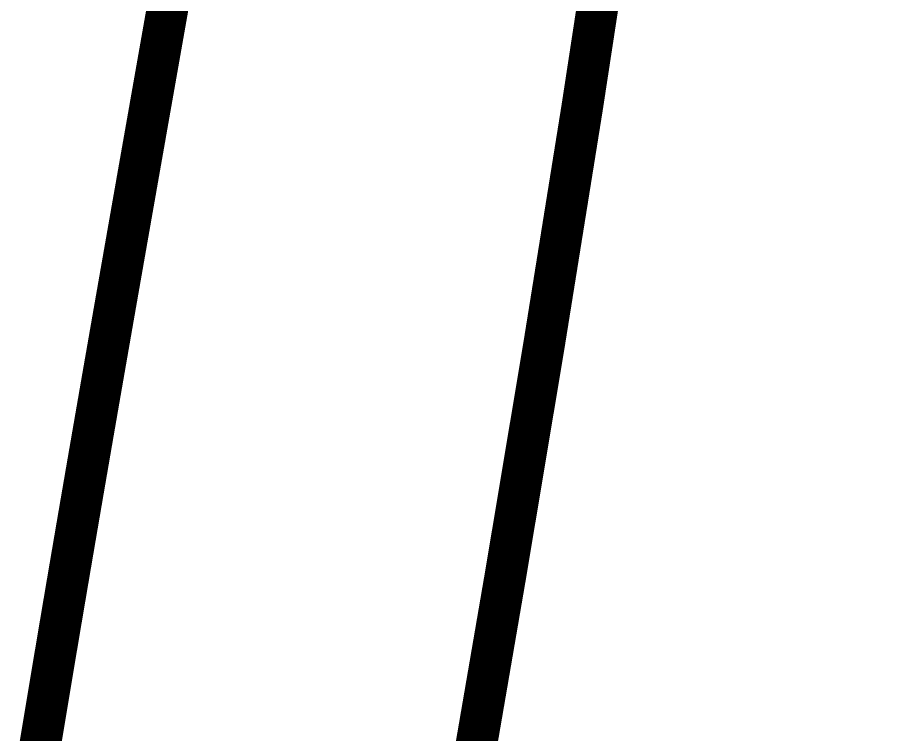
# Model space of a CAD drawing. Header units: inches. Extents: x -1574 to 492, y -294 to 234.
# Drawn here: x -739.265 to -736.594, y -173.989 to -171.833 of the extents above; entities that cross this region are included whole.
import ezdxf

# ---------------------------------------------------------------- set-up
doc = ezdxf.new("R2010")
doc.units = ezdxf.units.IN
doc.header["$MEASUREMENT"] = 0
doc.layers.add('EXTERIOR ELEC EQUIP', color=190, linetype='Continuous')

msp = doc.modelspace()

# ---------------------------------------------------------------- linework, layer by layer
at = {"layer": 'EXTERIOR ELEC EQUIP', "const_width": 0.125}
msp.add_lwpolyline([(-736.65621, -163.90117), (-736.69181, -164.43218), (-736.76053, -165.31499), (-736.83939, -166.21514), (-736.92708, -167.12116), (-737.02226, -168.0216), (-737.12362, -168.905), (-737.22982, -169.7599), (-737.33963, -170.57726), (-737.45209, -171.35775), (-737.5663, -172.10444), (-737.6814, -172.82043), (-737.7965, -173.5088), (-737.91072, -174.17263), (-738.02318, -174.81502), (-738.13299, -175.62654), (-738.23953, -176.23508)], dxfattribs=at)
at = {"layer": 'EXTERIOR ELEC EQUIP', "color": 60, "const_width": 0.125}
msp.add_lwpolyline([(-739.20247, -174.05202), (-739.20219, -174.05032), (-739.20191, -174.04862), (-739.20163, -174.04692), (-739.20135, -174.04522), (-739.20106, -174.04351), (-739.20078, -174.04181), (-739.2005, -174.04011), (-739.20022, -174.03841), (-739.19994, -174.03671), (-739.19966, -174.03501), (-739.19938, -174.0333), (-739.1991, -174.0316), (-739.19881, -174.0299), (-739.19853, -174.0282), (-739.19825, -174.0265), (-739.19797, -174.02479), (-739.19769, -174.02309), (-739.19741, -174.02139), (-739.19712, -174.01969), (-739.19684, -174.01798), (-739.19656, -174.01628), (-739.19628, -174.01458), (-739.196, -174.01288), (-739.19571, -174.01117), (-739.19543, -174.00947), (-739.19515, -174.00777), (-739.19487, -174.00607), (-739.19459, -174.00436), (-739.1943, -174.00266), (-739.19402, -174.00096), (-739.19374, -173.99925), (-739.19346, -173.99755), (-739.19318, -173.99585), (-739.19289, -173.99414), (-739.19261, -173.99244), (-739.19233, -173.99074), (-739.19205, -173.98904), (-739.19176, -173.98733), (-739.19148, -173.98563), (-739.1912, -173.98392), (-739.19092, -173.98222), (-739.19063, -173.98052), (-739.19035, -173.97881), (-739.19007, -173.97711), (-739.18979, -173.97541), (-739.1895, -173.9737), (-739.18922, -173.972), (-739.18894, -173.97029), (-739.18865, -173.96859), (-739.18837, -173.96689), (-739.18809, -173.96518), (-739.18781, -173.96348), (-739.18752, -173.96177), (-739.18724, -173.96007), (-739.18696, -173.95836), (-739.18667, -173.95666), (-739.18639, -173.95496), (-739.18611, -173.95325), (-739.18582, -173.95155), (-739.18554, -173.94984), (-739.18526, -173.94814), (-739.18497, -173.94643), (-739.18469, -173.94473), (-739.18441, -173.94302), (-739.18412, -173.94132), (-739.18384, -173.93961), (-739.18356, -173.93791), (-739.18327, -173.9362), (-739.18299, -173.9345), (-739.1827, -173.93279), (-739.18242, -173.93109), (-739.18214, -173.92938), (-739.18185, -173.92768), (-739.18157, -173.92597), (-739.18129, -173.92427), (-739.181, -173.92256), (-739.18072, -173.92085), (-739.18043, -173.91915), (-739.18015, -173.91744), (-739.17987, -173.91574), (-739.17958, -173.91403), (-739.1793, -173.91233), (-739.17901, -173.91062), (-739.17873, -173.90891), (-739.17844, -173.90721), (-739.17816, -173.9055), (-739.17788, -173.9038), (-739.17759, -173.90209), (-739.17731, -173.90038), (-739.17702, -173.89868), (-739.17674, -173.89697), (-739.17645, -173.89526), (-739.17617, -173.89356), (-739.17588, -173.89185), (-739.1756, -173.89014), (-739.17532, -173.88844), (-739.17503, -173.88673), (-739.17475, -173.88502), (-739.17446, -173.88332), (-739.17418, -173.88161), (-739.17389, -173.8799), (-739.17361, -173.8782), (-739.17332, -173.87649), (-739.17304, -173.87478), (-739.17275, -173.87307), (-739.17247, -173.87137), (-739.17218, -173.86966), (-739.1719, -173.86795), (-739.17161, -173.86625), (-739.17133, -173.86454), (-739.17104, -173.86283), (-739.17076, -173.86112), (-739.17047, -173.85942), (-739.17018, -173.85771), (-739.1699, -173.856), (-739.16961, -173.85429), (-739.16933, -173.85258), (-739.16904, -173.85088), (-739.16876, -173.84917), (-739.16847, -173.84746), (-739.16819, -173.84575), (-739.1679, -173.84404), (-739.16761, -173.84234), (-739.16733, -173.84063), (-739.16704, -173.83892), (-739.16676, -173.83721), (-739.16647, -173.8355), (-739.16619, -173.83379), (-739.1659, -173.83209), (-739.16561, -173.83038), (-739.16533, -173.82867), (-739.16504, -173.82696), (-739.16476, -173.82525), (-739.16447, -173.82354), (-739.16418, -173.82183), (-739.1639, -173.82013), (-739.16361, -173.81842), (-739.16332, -173.81671), (-739.16304, -173.815), (-739.16275, -173.81329), (-739.16247, -173.81158), (-739.16218, -173.80987), (-739.16189, -173.80816), (-739.16161, -173.80645), (-739.16132, -173.80474), (-739.16103, -173.80303), (-739.16075, -173.80132), (-739.16046, -173.79961), (-739.16017, -173.79791), (-739.15989, -173.7962), (-739.1596, -173.79449), (-739.15931, -173.79278), (-739.15903, -173.79107), (-739.15874, -173.78936), (-739.15845, -173.78765), (-739.15817, -173.78594), (-739.15788, -173.78423), (-739.15759, -173.78252), (-739.15731, -173.78081), (-739.15702, -173.7791), (-739.15673, -173.77739), (-739.15644, -173.77568), (-739.15616, -173.77397), (-739.15587, -173.77225), (-739.15558, -173.77054), (-739.1553, -173.76883), (-739.15501, -173.76712), (-739.15472, -173.76541), (-739.15443, -173.7637), (-739.15415, -173.76199), (-739.15386, -173.76028), (-739.15357, -173.75857), (-739.15328, -173.75686), (-739.153, -173.75515), (-739.15271, -173.75344), (-739.15242, -173.75173), (-739.15213, -173.75001), (-739.15185, -173.7483), (-739.15156, -173.74659), (-739.15127, -173.74488), (-739.15098, -173.74317), (-739.15069, -173.74146), (-739.15041, -173.73975), (-739.15012, -173.73804), (-739.14983, -173.73632), (-739.14954, -173.73461), (-739.14925, -173.7329), (-739.14897, -173.73119), (-739.14868, -173.72948), (-739.14839, -173.72777), (-739.1481, -173.72605), (-739.14781, -173.72434), (-739.14753, -173.72263), (-739.14724, -173.72092), (-739.14695, -173.71921), (-739.14666, -173.71749), (-739.14637, -173.71578), (-739.14608, -173.71407), (-739.1458, -173.71236), (-739.14551, -173.71064), (-739.14522, -173.70893), (-739.14493, -173.70722), (-739.14464, -173.70551), (-739.14435, -173.70379), (-739.14406, -173.70208), (-739.14378, -173.70037), (-739.14349, -173.69866), (-739.1432, -173.69694), (-739.14291, -173.69523), (-739.14262, -173.69352), (-739.14233, -173.69181), (-739.14204, -173.69009), (-739.14175, -173.68838), (-739.14147, -173.68667), (-739.14118, -173.68495), (-739.14089, -173.68324), (-739.1406, -173.68153), (-739.14031, -173.67981), (-739.14002, -173.6781), (-739.13973, -173.67639), (-739.13944, -173.67467), (-739.13915, -173.67296), (-739.13886, -173.67125), (-739.13857, -173.66953), (-739.13828, -173.66782), (-739.138, -173.66611), (-739.13771, -173.66439), (-739.13742, -173.66268), (-739.13713, -173.66096), (-739.13684, -173.65925), (-739.13655, -173.65754), (-739.13626, -173.65582), (-739.13597, -173.65411), (-739.13568, -173.65239), (-739.13539, -173.65068), (-739.1351, -173.64897), (-739.13481, -173.64725), (-739.13452, -173.64554), (-739.13423, -173.64382), (-739.13394, -173.64211), (-739.13365, -173.64039), (-739.13336, -173.63868), (-739.13307, -173.63696), (-739.13278, -173.63525), (-739.13249, -173.63353), (-739.1322, -173.63182), (-739.13191, -173.63011), (-739.13162, -173.62839), (-739.13133, -173.62668), (-739.13104, -173.62496), (-739.13075, -173.62325), (-739.13046, -173.62153), (-739.13017, -173.61982), (-739.12988, -173.6181), (-739.12959, -173.61638), (-739.1293, -173.61467), (-739.12901, -173.61295), (-739.12872, -173.61124), (-739.12843, -173.60952), (-739.12814, -173.60781), (-739.12785, -173.60609), (-739.12756, -173.60438), (-739.12727, -173.60266), (-739.12697, -173.60095), (-739.12668, -173.59923), (-739.12639, -173.59751), (-739.1261, -173.5958), (-739.12581, -173.59408), (-739.12552, -173.59237), (-739.12523, -173.59065), (-739.12494, -173.58893), (-739.12465, -173.58722), (-739.12436, -173.5855), (-739.12407, -173.58379), (-739.12378, -173.58207), (-739.12348, -173.58035), (-739.12319, -173.57864), (-739.1229, -173.57692), (-739.12261, -173.5752), (-739.12232, -173.57349), (-739.12203, -173.57177), (-739.12174, -173.57005), (-739.12145, -173.56834), (-739.12115, -173.56662), (-739.12086, -173.5649), (-739.12057, -173.56319), (-739.12028, -173.56147), (-739.11999, -173.55975), (-739.1197, -173.55804), (-739.11941, -173.55632), (-739.11911, -173.5546), (-739.11882, -173.55288), (-739.11853, -173.55117), (-739.11824, -173.54945), (-739.11795, -173.54773), (-739.11766, -173.54602), (-739.11737, -173.5443), (-739.11707, -173.54258), (-739.11678, -173.54086), (-739.11649, -173.53915), (-739.1162, -173.53743), (-739.11591, -173.53571), (-739.11561, -173.53399), (-739.11532, -173.53227), (-739.11503, -173.53056), (-739.11474, -173.52884), (-739.11445, -173.52712), (-739.11415, -173.5254), (-739.11386, -173.52369), (-739.11357, -173.52197), (-739.11328, -173.52025), (-739.11299, -173.51853), (-739.11269, -173.51681), (-739.1124, -173.51509), (-739.11211, -173.51338), (-739.11182, -173.51166), (-739.11152, -173.50994), (-739.11123, -173.50822), (-739.11094, -173.5065), (-739.11065, -173.50478), (-739.11035, -173.50306), (-739.11006, -173.50135), (-739.10977, -173.49963), (-739.10948, -173.49791), (-739.10918, -173.49619), (-739.10889, -173.49447), (-739.1086, -173.49275), (-739.10831, -173.49103), (-739.10801, -173.48931), (-739.10772, -173.4876), (-739.10743, -173.48588), (-739.10713, -173.48416), (-739.10684, -173.48244), (-739.10655, -173.48072), (-739.10626, -173.479), (-739.10596, -173.47728), (-739.10567, -173.47556), (-739.10538, -173.47384), (-739.10508, -173.47212), (-739.10479, -173.4704), (-739.1045, -173.46868), (-739.1042, -173.46696), (-739.10391, -173.46524), (-739.10362, -173.46352), (-739.10333, -173.4618), (-739.10303, -173.46008), (-739.10274, -173.45836), (-739.10245, -173.45664), (-739.10215, -173.45492), (-739.10186, -173.4532), (-739.10156, -173.45148), (-739.10127, -173.44976), (-739.10098, -173.44804), (-739.10068, -173.44632), (-739.10039, -173.4446), (-739.1001, -173.44288), (-739.0998, -173.44116), (-739.09951, -173.43944), (-739.09922, -173.43772), (-739.09892, -173.436), (-739.09863, -173.43428), (-739.09834, -173.43256), (-739.09804, -173.43084), (-739.09775, -173.42912), (-739.09745, -173.4274), (-739.09716, -173.42567), (-739.09687, -173.42395), (-739.09657, -173.42223), (-739.09628, -173.42051), (-739.09598, -173.41879), (-739.09569, -173.41707), (-739.0954, -173.41535), (-739.0951, -173.41363), (-739.09481, -173.41191), (-739.09451, -173.41018), (-739.09422, -173.40846), (-739.09393, -173.40674), (-739.09363, -173.40502), (-739.09334, -173.4033), (-739.09304, -173.40158), (-739.09275, -173.39985), (-739.09245, -173.39813), (-739.09216, -173.39641), (-739.09186, -173.39469), (-739.09157, -173.39297), (-739.09128, -173.39125), (-739.09098, -173.38952), (-739.09069, -173.3878), (-739.09039, -173.38608), (-739.0901, -173.38436), (-739.0898, -173.38264), (-739.08951, -173.38091), (-739.08921, -173.37919), (-739.08892, -173.37747), (-739.08862, -173.37575), (-739.08833, -173.37402), (-739.08803, -173.3723), (-739.08774, -173.37058), (-739.08744, -173.36886), (-739.08715, -173.36713), (-739.08685, -173.36541), (-739.08656, -173.36369), (-739.08626, -173.36197), (-739.08597, -173.36024), (-739.08567, -173.35852), (-739.08538, -173.3568), (-739.08508, -173.35507), (-739.08479, -173.35335), (-739.08449, -173.35163), (-739.0842, -173.34991), (-739.0839, -173.34818), (-739.08361, -173.34646), (-739.08331, -173.34474), (-739.08302, -173.34301), (-739.08272, -173.34129), (-739.08243, -173.33957), (-739.08213, -173.33784), (-739.08184, -173.33612), (-739.08154, -173.3344), (-739.08125, -173.33267), (-739.08095, -173.33095), (-739.08065, -173.32923), (-739.08036, -173.3275), (-739.08006, -173.32578), (-739.07977, -173.32405), (-739.07947, -173.32233), (-739.07918, -173.32061), (-739.07888, -173.31888), (-739.07858, -173.31716), (-739.07829, -173.31543), (-739.07799, -173.31371), (-739.0777, -173.31199), (-739.0774, -173.31026), (-739.07711, -173.30854), (-739.07681, -173.30681), (-739.07651, -173.30509), (-739.07622, -173.30336), (-739.07592, -173.30164), (-739.07563, -173.29992), (-739.07533, -173.29819), (-739.07503, -173.29647), (-739.07474, -173.29474), (-739.07444, -173.29302), (-739.07415, -173.29129), (-739.07385, -173.28957), (-739.07355, -173.28784), (-739.07326, -173.28612), (-739.07296, -173.28439), (-739.07266, -173.28267), (-739.07237, -173.28094), (-739.07207, -173.27922), (-739.07177, -173.27749), (-739.07148, -173.27577), (-739.07118, -173.27404), (-739.07089, -173.27232), (-739.07059, -173.27059), (-739.07029, -173.26887), (-739.07, -173.26714), (-739.0697, -173.26542), (-739.0694, -173.26369), (-739.06911, -173.26197), (-739.06881, -173.26024), (-739.06851, -173.25851), (-739.06822, -173.25679), (-739.06792, -173.25506), (-739.06762, -173.25334), (-739.06733, -173.25161), (-739.06703, -173.24989), (-739.06673, -173.24816), (-739.06643, -173.24643), (-739.06614, -173.24471), (-739.06584, -173.24298), (-739.06554, -173.24126), (-739.06525, -173.23953), (-739.06495, -173.2378), (-739.06465, -173.23608), (-739.06436, -173.23435), (-739.06406, -173.23262), (-739.06376, -173.2309), (-739.06346, -173.22917), (-739.06317, -173.22744), (-739.06287, -173.22572), (-739.06257, -173.22399), (-739.06227, -173.22226), (-739.06198, -173.22054), (-739.06168, -173.21881), (-739.06138, -173.21708), (-739.06109, -173.21536), (-739.06079, -173.21363), (-739.06049, -173.2119), (-739.06019, -173.21018), (-739.0599, -173.20845), (-739.0596, -173.20672), (-739.0593, -173.205), (-739.059, -173.20327), (-739.05871, -173.20154), (-739.05841, -173.19981), (-739.05811, -173.19809), (-739.05781, -173.19636), (-739.05751, -173.19463), (-739.05722, -173.19291), (-739.05692, -173.19118), (-739.05662, -173.18945), (-739.05632, -173.18772), (-739.05603, -173.18599), (-739.05573, -173.18427), (-739.05543, -173.18254), (-739.05513, -173.18081), (-739.05483, -173.17908), (-739.05454, -173.17736), (-739.05424, -173.17563), (-739.05394, -173.1739), (-739.05364, -173.17217), (-739.05334, -173.17044), (-739.05305, -173.16872), (-739.05275, -173.16699), (-739.05245, -173.16526), (-739.05215, -173.16353), (-739.05185, -173.1618), (-739.05155, -173.16008), (-739.05126, -173.15835), (-739.05096, -173.15662), (-739.05066, -173.15489), (-739.05036, -173.15316), (-739.05006, -173.15143), (-739.04976, -173.1497), (-739.04947, -173.14798), (-739.04917, -173.14625), (-739.04887, -173.14452), (-739.04857, -173.14279), (-739.04827, -173.14106), (-739.04797, -173.13933), (-739.04767, -173.1376), (-739.04738, -173.13587), (-739.04708, -173.13414), (-739.04678, -173.13242), (-739.04648, -173.13069), (-739.04618, -173.12896), (-739.04588, -173.12723), (-739.04558, -173.1255), (-739.04528, -173.12377), (-739.04499, -173.12204), (-739.04469, -173.12031), (-739.04439, -173.11858), (-739.04409, -173.11685), (-739.04379, -173.11512), (-739.04349, -173.11339), (-739.04319, -173.11166), (-739.04289, -173.10993), (-739.04259, -173.1082), (-739.0423, -173.10647), (-739.042, -173.10474), (-739.0417, -173.10301), (-739.0414, -173.10129), (-739.0411, -173.09956), (-739.0408, -173.09783), (-739.0405, -173.0961), (-739.0402, -173.09437), (-739.0399, -173.09264), (-739.0396, -173.0909), (-739.0393, -173.08917), (-739.039, -173.08744), (-739.0387, -173.08571), (-739.03841, -173.08398), (-739.03811, -173.08225), (-739.03781, -173.08052), (-739.03751, -173.07879), (-739.03721, -173.07706), (-739.03691, -173.07533), (-739.03661, -173.0736), (-739.03631, -173.07187), (-739.03601, -173.07014), (-739.03571, -173.06841), (-739.03541, -173.06668), (-739.03511, -173.06495), (-739.03481, -173.06322), (-739.03451, -173.06149), (-739.03421, -173.05975), (-739.03391, -173.05802), (-739.03361, -173.05629), (-739.03331, -173.05456), (-739.03301, -173.05283), (-739.03271, -173.0511), (-739.03241, -173.04937), (-739.03211, -173.04764), (-739.03181, -173.0459), (-739.03151, -173.04417), (-739.03121, -173.04244), (-739.03091, -173.04071), (-739.03061, -173.03898), (-739.03031, -173.03725), (-739.03001, -173.03552), (-739.02971, -173.03378), (-739.02941, -173.03205), (-739.02911, -173.03032), (-739.02881, -173.02859), (-739.02851, -173.02686), (-739.02821, -173.02513), (-739.02791, -173.02339), (-739.02761, -173.02166), (-739.02731, -173.01993), (-739.02701, -173.0182), (-739.02671, -173.01647), (-739.02641, -173.01473), (-739.02611, -173.013), (-739.02581, -173.01127), (-739.02551, -173.00954), (-739.02521, -173.0078), (-739.02491, -173.00607), (-739.02461, -173.00434), (-739.02431, -173.00261), (-739.02401, -173.00087), (-739.0237, -172.99914), (-739.0234, -172.99741), (-739.0231, -172.99568), (-739.0228, -172.99394), (-739.0225, -172.99221), (-739.0222, -172.99048), (-739.0219, -172.98875), (-739.0216, -172.98701), (-739.0213, -172.98528), (-739.021, -172.98355), (-739.0207, -172.98181), (-739.0204, -172.98008), (-739.0201, -172.97835), (-739.01979, -172.97662), (-739.01949, -172.97488), (-739.01919, -172.97315), (-739.01889, -172.97142), (-739.01859, -172.96968), (-739.01829, -172.96795), (-739.01799, -172.96622), (-739.01769, -172.96448), (-739.01739, -172.96275), (-739.01709, -172.96101), (-739.01678, -172.95928), (-739.01648, -172.95755), (-739.01618, -172.95581), (-739.01588, -172.95408), (-739.01558, -172.95235), (-739.01528, -172.95061), (-739.01498, -172.94888), (-739.01468, -172.94715), (-739.01437, -172.94541), (-739.01407, -172.94368), (-739.01377, -172.94194), (-739.01347, -172.94021), (-739.01317, -172.93848), (-739.01287, -172.93674), (-739.01257, -172.93501), (-739.01226, -172.93327), (-739.01196, -172.93154), (-739.01166, -172.9298), (-739.01136, -172.92807), (-739.01106, -172.92634), (-739.01076, -172.9246), (-739.01046, -172.92287), (-739.01015, -172.92113), (-739.00985, -172.9194), (-739.00955, -172.91766), (-739.00925, -172.91593), (-739.00895, -172.91419), (-739.00864, -172.91246), (-739.00834, -172.91072), (-739.00804, -172.90899), (-739.00774, -172.90725), (-739.00744, -172.90552), (-739.00714, -172.90378), (-739.00683, -172.90205), (-739.00653, -172.90031), (-739.00623, -172.89858), (-739.00593, -172.89684), (-739.00563, -172.89511), (-739.00532, -172.89337), (-739.00502, -172.89164), (-739.00472, -172.8899), (-739.00442, -172.88817), (-739.00412, -172.88643), (-739.00381, -172.8847), (-739.00351, -172.88296), (-739.00321, -172.88123), (-739.00291, -172.87949), (-739.00261, -172.87776), (-739.0023, -172.87602), (-739.002, -172.87428), (-739.0017, -172.87255), (-739.0014, -172.87081), (-739.00109, -172.86908), (-739.00079, -172.86734), (-739.00049, -172.8656), (-739.00019, -172.86387), (-738.99988, -172.86213), (-738.99958, -172.8604), (-738.99928, -172.85866), (-738.99898, -172.85692), (-738.99867, -172.85519), (-738.99837, -172.85345), (-738.99807, -172.85172), (-738.99777, -172.84998), (-738.99746, -172.84824), (-738.99716, -172.84651), (-738.99686, -172.84477), (-738.99656, -172.84303), (-738.99625, -172.8413), (-738.99595, -172.83956), (-738.99565, -172.83782), (-738.99535, -172.83609), (-738.99504, -172.83435), (-738.99474, -172.83261), (-738.99444, -172.83088), (-738.99413, -172.82914), (-738.99383, -172.8274), (-738.99353, -172.82567), (-738.99323, -172.82393), (-738.99292, -172.82219), (-738.99262, -172.82046), (-738.99232, -172.81872), (-738.99201, -172.81698), (-738.99171, -172.81525), (-738.99141, -172.81351), (-738.99111, -172.81177), (-738.9908, -172.81003), (-738.9905, -172.8083), (-738.9902, -172.80656), (-738.98989, -172.80482), (-738.98959, -172.80308), (-738.98929, -172.80135), (-738.98898, -172.79961), (-738.98868, -172.79787), (-738.98838, -172.79613), (-738.98807, -172.7944), (-738.98777, -172.79266), (-738.98747, -172.79092), (-738.98716, -172.78918), (-738.98686, -172.78745), (-738.98656, -172.78571), (-738.98625, -172.78397), (-738.98595, -172.78223), (-738.98565, -172.78049), (-738.98534, -172.77876), (-738.98504, -172.77702), (-738.98474, -172.77528), (-738.98443, -172.77354), (-738.98413, -172.7718), (-738.98383, -172.77006), (-738.98352, -172.76833), (-738.98322, -172.76659), (-738.98292, -172.76485), (-738.98261, -172.76311), (-738.98231, -172.76137), (-738.98201, -172.75963), (-738.9817, -172.7579), (-738.9814, -172.75616), (-738.98109, -172.75442), (-738.98079, -172.75268), (-738.98049, -172.75094), (-738.98018, -172.7492), (-738.97988, -172.74746), (-738.97958, -172.74573), (-738.97927, -172.74399), (-738.97897, -172.74225), (-738.97866, -172.74051), (-738.97836, -172.73877), (-738.97806, -172.73703), (-738.97775, -172.73529), (-738.97745, -172.73355), (-738.97714, -172.73181), (-738.97684, -172.73007), (-738.97654, -172.72834), (-738.97623, -172.7266), (-738.97593, -172.72486), (-738.97562, -172.72312), (-738.97532, -172.72138), (-738.97502, -172.71964), (-738.97471, -172.7179), (-738.97441, -172.71616), (-738.9741, -172.71442), (-738.9738, -172.71268), (-738.9735, -172.71094), (-738.97319, -172.7092), (-738.97289, -172.70746), (-738.97258, -172.70572), (-738.97228, -172.70398), (-738.97197, -172.70224), (-738.97167, -172.7005), (-738.97137, -172.69876), (-738.97106, -172.69702), (-738.97076, -172.69528), (-738.97045, -172.69354), (-738.97015, -172.6918), (-738.96984, -172.69006), (-738.96954, -172.68832), (-738.96924, -172.68658), (-738.96893, -172.68484), (-738.96863, -172.6831), (-738.96832, -172.68136), (-738.96802, -172.67962), (-738.96771, -172.67788), (-738.96741, -172.67614), (-738.9671, -172.6744), (-738.9668, -172.67266), (-738.96649, -172.67092), (-738.96619, -172.66918), (-738.96589, -172.66744), (-738.96558, -172.6657), (-738.96528, -172.66396), (-738.96497, -172.66222), (-738.96467, -172.66047), (-738.96436, -172.65873), (-738.96406, -172.65699), (-738.96375, -172.65525), (-738.96345, -172.65351), (-738.96314, -172.65177), (-738.96284, -172.65003), (-738.96253, -172.64829), (-738.96223, -172.64655), (-738.96192, -172.64481), (-738.96162, -172.64306), (-738.96131, -172.64132), (-738.96101, -172.63958), (-738.9607, -172.63784), (-738.9604, -172.6361), (-738.96009, -172.63436), (-738.95979, -172.63262), (-738.95948, -172.63087), (-738.95918, -172.62913), (-738.95887, -172.62739), (-738.95857, -172.62565), (-738.95826, -172.62391), (-738.95796, -172.62217), (-738.95765, -172.62043), (-738.95735, -172.61868), (-738.95704, -172.61694), (-738.95674, -172.6152), (-738.95643, -172.61346), (-738.95613, -172.61172), (-738.95582, -172.60997), (-738.95552, -172.60823), (-738.95521, -172.60649), (-738.95491, -172.60475), (-738.9546, -172.60301), (-738.95429, -172.60126), (-738.95399, -172.59952), (-738.95368, -172.59778), (-738.95338, -172.59604), (-738.95307, -172.59429), (-738.95277, -172.59255), (-738.95246, -172.59081), (-738.95216, -172.58907), (-738.95185, -172.58733), (-738.95155, -172.58558), (-738.95124, -172.58384), (-738.95094, -172.5821), (-738.95063, -172.58036), (-738.95032, -172.57861), (-738.95002, -172.57687), (-738.94971, -172.57513), (-738.94941, -172.57338), (-738.9491, -172.57164), (-738.9488, -172.5699), (-738.94849, -172.56816), (-738.94818, -172.56641), (-738.94788, -172.56467), (-738.94757, -172.56293), (-738.94727, -172.56118), (-738.94696, -172.55944), (-738.94666, -172.5577), (-738.94635, -172.55595), (-738.94604, -172.55421), (-738.94574, -172.55247), (-738.94543, -172.55073), (-738.94513, -172.54898), (-738.94482, -172.54724), (-738.94452, -172.5455), (-738.94421, -172.54375), (-738.9439, -172.54201), (-738.9436, -172.54026), (-738.94329, -172.53852), (-738.94299, -172.53678), (-738.94268, -172.53503), (-738.94237, -172.53329), (-738.94207, -172.53155), (-738.94176, -172.5298), (-738.94146, -172.52806), (-738.94115, -172.52632), (-738.94084, -172.52457), (-738.94054, -172.52283), (-738.94023, -172.52108), (-738.93993, -172.51934), (-738.93962, -172.5176), (-738.93931, -172.51585), (-738.93901, -172.51411), (-738.9387, -172.51236), (-738.93839, -172.51062), (-738.93809, -172.50888), (-738.93778, -172.50713), (-738.93748, -172.50539), (-738.93717, -172.50364), (-738.93686, -172.5019), (-738.93656, -172.50015), (-738.93625, -172.49841), (-738.93594, -172.49667), (-738.93564, -172.49492), (-738.93533, -172.49318), (-738.93503, -172.49143), (-738.93472, -172.48969), (-738.93441, -172.48794), (-738.93411, -172.4862), (-738.9338, -172.48445), (-738.93349, -172.48271), (-738.93319, -172.48096), (-738.93288, -172.47922), (-738.93257, -172.47747), (-738.93227, -172.47573), (-738.93196, -172.47398), (-738.93165, -172.47224), (-738.93135, -172.47049), (-738.93104, -172.46875), (-738.93073, -172.467), (-738.93043, -172.46526), (-738.93012, -172.46351), (-738.92981, -172.46177), (-738.92951, -172.46002), (-738.9292, -172.45828), (-738.92889, -172.45653), (-738.92859, -172.45479), (-738.92828, -172.45304), (-738.92797, -172.4513), (-738.92767, -172.44955), (-738.92736, -172.44781), (-738.92705, -172.44606), (-738.92675, -172.44431), (-738.92644, -172.44257), (-738.92613, -172.44082), (-738.92583, -172.43908), (-738.92552, -172.43733), (-738.92521, -172.43559), (-738.92491, -172.43384), (-738.9246, -172.43209), (-738.92429, -172.43035), (-738.92399, -172.4286), (-738.92368, -172.42686), (-738.92337, -172.42511), (-738.92307, -172.42337), (-738.92276, -172.42162), (-738.92245, -172.41987), (-738.92214, -172.41813), (-738.92184, -172.41638), (-738.92153, -172.41463), (-738.92122, -172.41289), (-738.92092, -172.41114), (-738.92061, -172.4094), (-738.9203, -172.40765), (-738.92, -172.4059), (-738.91969, -172.40416), (-738.91938, -172.40241), (-738.91907, -172.40066), (-738.91877, -172.39892), (-738.91846, -172.39717), (-738.91815, -172.39542), (-738.91785, -172.39368), (-738.91754, -172.39193), (-738.91723, -172.39018), (-738.91692, -172.38844), (-738.91662, -172.38669), (-738.91631, -172.38494), (-738.916, -172.3832), (-738.91569, -172.38145), (-738.91539, -172.3797), (-738.91508, -172.37796), (-738.91477, -172.37621), (-738.91447, -172.37446), (-738.91416, -172.37272), (-738.91385, -172.37097), (-738.91354, -172.36922), (-738.91324, -172.36747), (-738.91293, -172.36573), (-738.91262, -172.36398), (-738.91231, -172.36223), (-738.91201, -172.36049), (-738.9117, -172.35874), (-738.91139, -172.35699), (-738.91108, -172.35524), (-738.91078, -172.3535), (-738.91047, -172.35175), (-738.91016, -172.35), (-738.90985, -172.34825), (-738.90955, -172.34651), (-738.90924, -172.34476), (-738.90893, -172.34301), (-738.90862, -172.34126), (-738.90832, -172.33951), (-738.90801, -172.33777), (-738.9077, -172.33602), (-738.90739, -172.33427), (-738.90709, -172.33252), (-738.90678, -172.33078), (-738.90647, -172.32903), (-738.90616, -172.32728), (-738.90585, -172.32553), (-738.90555, -172.32378), (-738.90524, -172.32204), (-738.90493, -172.32029), (-738.90462, -172.31854), (-738.90432, -172.31679), (-738.90401, -172.31504), (-738.9037, -172.31329), (-738.90339, -172.31155), (-738.90309, -172.3098), (-738.90278, -172.30805), (-738.90247, -172.3063), (-738.90216, -172.30455), (-738.90185, -172.3028), (-738.90155, -172.30106), (-738.90124, -172.29931), (-738.90093, -172.29756), (-738.90062, -172.29581), (-738.90031, -172.29406), (-738.90001, -172.29231), (-738.8997, -172.29056), (-738.89939, -172.28882), (-738.89908, -172.28707), (-738.89877, -172.28532), (-738.89847, -172.28357), (-738.89816, -172.28182), (-738.89785, -172.28007), (-738.89754, -172.27832), (-738.89723, -172.27657), (-738.89693, -172.27482), (-738.89662, -172.27308), (-738.89631, -172.27133), (-738.896, -172.26958), (-738.89569, -172.26783), (-738.89539, -172.26608), (-738.89508, -172.26433), (-738.89477, -172.26258), (-738.89446, -172.26083), (-738.89415, -172.25908), (-738.89385, -172.25733), (-738.89354, -172.25558), (-738.89323, -172.25383), (-738.89292, -172.25208), (-738.89261, -172.25033), (-738.8923, -172.24859), (-738.892, -172.24684), (-738.89169, -172.24509), (-738.89138, -172.24334), (-738.89107, -172.24159), (-738.89076, -172.23984), (-738.89045, -172.23809), (-738.89015, -172.23634), (-738.88984, -172.23459), (-738.88953, -172.23284), (-738.88922, -172.23109), (-738.88891, -172.22934), (-738.8886, -172.22759), (-738.8883, -172.22584), (-738.88799, -172.22409), (-738.88768, -172.22234), (-738.88737, -172.22059), (-738.88706, -172.21884), (-738.88675, -172.21709), (-738.88645, -172.21534), (-738.88614, -172.21359), (-738.88583, -172.21184), (-738.88552, -172.21009), (-738.88521, -172.20834), (-738.8849, -172.20659), (-738.8846, -172.20484), (-738.88429, -172.20309), (-738.88398, -172.20134), (-738.88367, -172.19958), (-738.88336, -172.19783), (-738.88305, -172.19608), (-738.88274, -172.19433), (-738.88244, -172.19258), (-738.88213, -172.19083), (-738.88182, -172.18908), (-738.88151, -172.18733), (-738.8812, -172.18558), (-738.88089, -172.18383), (-738.88058, -172.18208), (-738.88028, -172.18033), (-738.87997, -172.17858), (-738.87966, -172.17683), (-738.87935, -172.17507), (-738.87904, -172.17332), (-738.87873, -172.17157), (-738.87842, -172.16982), (-738.87811, -172.16807), (-738.87781, -172.16632), (-738.8775, -172.16457), (-738.87719, -172.16282), (-738.87688, -172.16107), (-738.87657, -172.15931), (-738.87626, -172.15756), (-738.87595, -172.15581), (-738.87564, -172.15406), (-738.87534, -172.15231), (-738.87503, -172.15056), (-738.87472, -172.14881), (-738.87441, -172.14706), (-738.8741, -172.1453), (-738.87379, -172.14355), (-738.87348, -172.1418), (-738.87317, -172.14005), (-738.87287, -172.1383), (-738.87256, -172.13655), (-738.87225, -172.13479), (-738.87194, -172.13304), (-738.87163, -172.13129), (-738.87132, -172.12954), (-738.87101, -172.12779), (-738.8707, -172.12604), (-738.87039, -172.12428), (-738.87009, -172.12253), (-738.86978, -172.12078), (-738.86947, -172.11903), (-738.86916, -172.11728), (-738.86885, -172.11552), (-738.86854, -172.11377), (-738.86823, -172.11202), (-738.86792, -172.11027), (-738.86761, -172.10851), (-738.8673, -172.10676), (-738.867, -172.10501), (-738.86669, -172.10326), (-738.86638, -172.10151), (-738.86607, -172.09975), (-738.86576, -172.098), (-738.86545, -172.09625), (-738.86514, -172.0945), (-738.86483, -172.09274), (-738.86452, -172.09099), (-738.86421, -172.08924), (-738.8639, -172.08749), (-738.8636, -172.08573), (-738.86329, -172.08398), (-738.86298, -172.08223), (-738.86267, -172.08048), (-738.86236, -172.07872), (-738.86205, -172.07697), (-738.86174, -172.07522), (-738.86143, -172.07346), (-738.86112, -172.07171), (-738.86081, -172.06996), (-738.8605, -172.06821), (-738.86019, -172.06645), (-738.85989, -172.0647), (-738.85958, -172.06295), (-738.85927, -172.06119), (-738.85896, -172.05944), (-738.85865, -172.05769), (-738.85834, -172.05593), (-738.85803, -172.05418), (-738.85772, -172.05243), (-738.85741, -172.05068), (-738.8571, -172.04892), (-738.85679, -172.04717), (-738.85648, -172.04542), (-738.85617, -172.04366), (-738.85586, -172.04191), (-738.85556, -172.04016), (-738.85525, -172.0384), (-738.85494, -172.03665), (-738.85463, -172.03489), (-738.85432, -172.03314), (-738.85401, -172.03139), (-738.8537, -172.02963), (-738.85339, -172.02788), (-738.85308, -172.02613), (-738.85277, -172.02437), (-738.85246, -172.02262), (-738.85215, -172.02087), (-738.85184, -172.01911), (-738.85153, -172.01736), (-738.85122, -172.0156), (-738.85091, -172.01385), (-738.8506, -172.0121), (-738.8503, -172.01034), (-738.84999, -172.00859), (-738.84968, -172.00683), (-738.84937, -172.00508), (-738.84906, -172.00333), (-738.84875, -172.00157), (-738.84844, -171.99982), (-738.84813, -171.99806), (-738.84782, -171.99631), (-738.84751, -171.99456), (-738.8472, -171.9928), (-738.84689, -171.99105), (-738.84658, -171.98929), (-738.84627, -171.98754), (-738.84596, -171.98578), (-738.84565, -171.98403), (-738.84534, -171.98228), (-738.84503, -171.98052), (-738.84472, -171.97877), (-738.84441, -171.97701), (-738.8441, -171.97526), (-738.8438, -171.9735), (-738.84349, -171.97175), (-738.84318, -171.96999), (-738.84287, -171.96824), (-738.84256, -171.96648), (-738.84225, -171.96473), (-738.84194, -171.96298), (-738.84163, -171.96122), (-738.84132, -171.95947), (-738.84101, -171.95771), (-738.8407, -171.95596), (-738.84039, -171.9542), (-738.84008, -171.95245), (-738.83977, -171.95069), (-738.83946, -171.94894), (-738.83915, -171.94718), (-738.83884, -171.94543), (-738.83853, -171.94367), (-738.83822, -171.94192), (-738.83791, -171.94016), (-738.8376, -171.93841), (-738.83729, -171.93665), (-738.83698, -171.9349), (-738.83667, -171.93314), (-738.83636, -171.93138), (-738.83605, -171.92963), (-738.83574, -171.92787), (-738.83543, -171.92612), (-738.83512, -171.92436), (-738.83481, -171.92261), (-738.8345, -171.92085), (-738.83419, -171.9191), (-738.83388, -171.91734), (-738.83357, -171.91559), (-738.83326, -171.91383), (-738.83296, -171.91207), (-738.83265, -171.91032), (-738.83234, -171.90856), (-738.83203, -171.90681), (-738.83172, -171.90505), (-738.83141, -171.9033), (-738.8311, -171.90154), (-738.83079, -171.89978), (-738.83048, -171.89803), (-738.83017, -171.89627), (-738.82986, -171.89452), (-738.82955, -171.89276), (-738.82924, -171.891), (-738.82893, -171.88925), (-738.82862, -171.88749), (-738.82831, -171.88574), (-738.828, -171.88398), (-738.82769, -171.88222), (-738.82738, -171.88047), (-738.82707, -171.87871), (-738.82676, -171.87696), (-738.82645, -171.8752), (-738.82614, -171.87344), (-738.82583, -171.87169), (-738.82552, -171.86993), (-738.82521, -171.86817), (-738.8249, -171.86642), (-738.82459, -171.86466), (-738.82428, -171.86291), (-738.82397, -171.86115), (-738.82366, -171.85939), (-738.82335, -171.85764), (-738.82304, -171.85588), (-738.82273, -171.85412), (-738.82242, -171.85237), (-738.82211, -171.85061), (-738.8218, -171.84885), (-738.82149, -171.8471), (-738.82118, -171.84534), (-738.82087, -171.84358), (-738.82056, -171.84183), (-738.82025, -171.84007), (-738.81994, -171.83831), (-738.81963, -171.83656), (-738.81932, -171.8348), (-738.81901, -171.83304), (-738.8187, -171.83129), (-738.81839, -171.82953), (-738.81808, -171.82777), (-738.81777, -171.82601), (-738.81746, -171.82426), (-738.81715, -171.8225), (-738.81684, -171.82074), (-738.81653, -171.81899), (-738.81622, -171.81723), (-738.81591, -171.81547), (-738.8156, -171.81371), (-738.81529, -171.81196), (-738.81498, -171.8102), (-738.81467, -171.80844), (-738.81436, -171.80669), (-738.81405, -171.80493), (-738.81374, -171.80317), (-738.81343, -171.80141), (-738.81312, -171.79966), (-738.81281, -171.7979), (-738.8125, -171.79614), (-738.81219, -171.79438), (-738.81188, -171.79263), (-738.81157, -171.79087), (-738.81126, -171.78911), (-738.81095, -171.78735), (-738.81064, -171.7856), (-738.81033, -171.78384), (-738.81002, -171.78208), (-738.80971, -171.78032), (-738.8094, -171.77856), (-738.80909, -171.77681), (-738.80878, -171.77505), (-738.80847, -171.77329), (-738.80816, -171.77153), (-738.80785, -171.76978)], dxfattribs=at)

doc.saveas('drawing.dxf')
